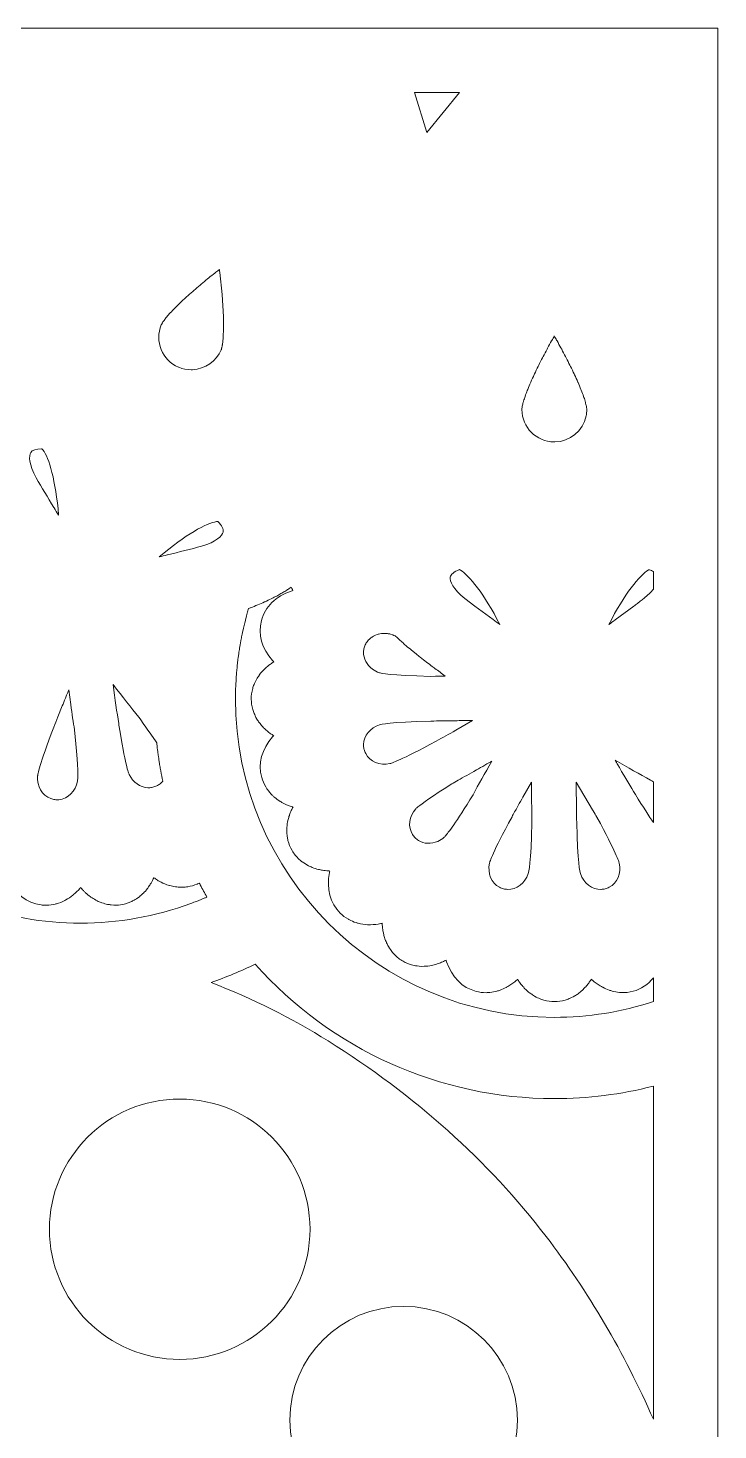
# Model space of a CAD drawing. Header units: millimetres. Extents: x 31 to 886, y -1164 to 562.
# Drawn here: x 320.6 to 416.8, y -798.5 to -602.9 of the extents above; entities that cross this region are included whole.
import ezdxf

# ---------------------------------------------------------------- set-up
doc = ezdxf.new("R2010")
doc.units = ezdxf.units.MM
doc.header["$MEASUREMENT"] = 0
doc.layers.add('Layer 2', color=7, linetype='Continuous')

msp = doc.modelspace()

# ---------------------------------------------------------------- linework, layer by layer
at = {"layer": 'Layer 2', "lineweight": 0}
for points in [[(31.47, -602.86), (31.47, -1164.08), (190.16, -1164.08), (416.77, -1164.08), (416.77, -1010.46), (416.77, -602.86), (31.47, -602.86)], [(380.72, -611.86), (376.18, -617.45), (374.46, -611.86), (380.72, -611.86)]]:
    msp.add_lwpolyline(points, dxfattribs=at)
for points, knots in [([(339.13, -644.28), (339.14, -644.28), (339.17, -644.21), (339.3, -643.98), (339.3, -643.98), (339.31, -643.97), (339.31, -643.97), (339.39, -643.84), (339.49, -643.7), (339.63, -643.52), (339.63, -643.52), (339.68, -643.45), (339.68, -643.45), (339.82, -643.27), (339.98, -643.07), (340.15, -642.88), (340.15, -642.88), (340.25, -642.76), (340.25, -642.76), (340.45, -642.55), (340.65, -642.33), (340.86, -642.11), (340.86, -642.11), (340.97, -642), (340.97, -642), (341.21, -641.75), (341.45, -641.51), (341.72, -641.25), (341.72, -641.25), (341.76, -641.22), (341.76, -641.22), (342.02, -640.96), (342.3, -640.71), (342.58, -640.45), (342.58, -640.45), (342.67, -640.37), (342.67, -640.37), (342.95, -640.12), (343.23, -639.86), (343.52, -639.61), (343.52, -639.61), (343.68, -639.47), (343.68, -639.47), (343.96, -639.22), (344.25, -638.98), (344.54, -638.74), (344.54, -638.74), (344.72, -638.58), (344.72, -638.58), (345.01, -638.34), (345.29, -638.1), (345.58, -637.87), (345.58, -637.87), (345.76, -637.72), (345.76, -637.72), (346.05, -637.49), (346.34, -637.26), (346.61, -637.04), (346.61, -637.04), (346.77, -636.91), (346.77, -636.91), (346.93, -636.79), (347.09, -636.66), (347.24, -636.54), (347.26, -636.68), (347.28, -636.83), (347.29, -636.97), (347.29, -636.97), (347.61, -640.06), (347.61, -640.06), (347.61, -640.06), (347.8, -643.15), (347.8, -643.15), (347.81, -643.37), (347.81, -643.58), (347.82, -643.77), (347.82, -643.77), (347.82, -644.39), (347.82, -644.39), (347.82, -644.39), (347.82, -644.71), (347.82, -644.71), (347.82, -644.81), (347.82, -644.91), (347.82, -644.99), (347.82, -644.99), (347.79, -645.79), (347.79, -645.79), (347.78, -645.89), (347.78, -645.98), (347.77, -646.07), (347.77, -646.07), (347.76, -646.29), (347.76, -646.29), (347.75, -646.38), (347.74, -646.46), (347.73, -646.55), (347.72, -646.61), (347.72, -646.67), (347.71, -646.75), (347.7, -646.82), (347.69, -646.89), (347.67, -647.01), (347.67, -647.04), (347.66, -647.08), (347.65, -647.13), (347.64, -647.17), (347.64, -647.22), (347.63, -647.27), (347.63, -647.27), (347.6, -647.42), (347.6, -647.42), (347.59, -647.46), (347.58, -647.49), (347.56, -647.55), (347.56, -647.55), (347.53, -647.67), (347.53, -647.67), (347.52, -647.7), (347.51, -647.72), (347.5, -647.75), (346.84, -649.36), (345.26, -650.45), (343.48, -650.53), (343.44, -650.53), (343.41, -650.53), (343.36, -650.53), (343.36, -650.53), (343.3, -650.53), (343.3, -650.53), (342.72, -650.53), (342.15, -650.42), (341.6, -650.2), (341.6, -650.2), (341.54, -650.18), (341.54, -650.18), (339.27, -649.21), (338.19, -646.56), (339.13, -644.28)], [0, 0, 0, 0, 1, 1, 1, 2, 2, 2, 3, 3, 3, 4, 4, 4, 5, 5, 5, 6, 6, 6, 7, 7, 7, 8, 8, 8, 9, 9, 9, 10, 10, 10, 11, 11, 11, 12, 12, 12, 13, 13, 13, 14, 14, 14, 15, 15, 15, 16, 16, 16, 17, 17, 17, 18, 18, 18, 19, 19, 19, 20, 20, 20, 21, 21, 21, 22, 22, 22, 23, 23, 23, 24, 24, 24, 25, 25, 25, 26, 26, 26, 27, 27, 27, 28, 28, 28, 29, 29, 29, 30, 30, 30, 31, 31, 31, 32, 32, 32, 33, 33, 33, 34, 34, 34, 35, 35, 35, 36, 36, 36, 37, 37, 37, 38, 38, 38, 39, 39, 39, 40, 40, 40, 41, 41, 41, 42, 42, 42, 43, 43, 43, 44, 44, 44, 45, 45, 45, 46, 46, 46, 46]), ([(389.46, -655.76), (389.46, -655.76), (389.47, -655.74), (389.47, -655.74), (389.49, -655.6), (389.53, -655.42), (389.58, -655.22), (389.58, -655.22), (389.61, -655.11), (389.61, -655.11), (389.67, -654.88), (389.75, -654.64), (389.83, -654.4), (389.83, -654.4), (389.88, -654.26), (389.88, -654.26), (389.97, -653.98), (390.08, -653.7), (390.18, -653.43), (390.18, -653.43), (390.25, -653.28), (390.25, -653.28), (390.37, -652.96), (390.51, -652.64), (390.63, -652.35), (390.63, -652.35), (390.67, -652.26), (390.67, -652.26), (390.82, -651.91), (390.98, -651.56), (391.16, -651.19), (391.16, -651.19), (391.19, -651.13), (391.19, -651.13), (391.35, -650.78), (391.53, -650.42), (391.7, -650.07), (391.7, -650.07), (391.77, -649.92), (391.77, -649.92), (391.95, -649.57), (392.13, -649.22), (392.31, -648.87), (392.31, -648.87), (392.39, -648.71), (392.39, -648.71), (392.57, -648.36), (392.76, -648.01), (392.94, -647.67), (392.94, -647.67), (393.01, -647.54), (393.01, -647.54), (393.21, -647.18), (393.4, -646.83), (393.57, -646.51), (393.57, -646.51), (393.61, -646.45), (393.61, -646.45), (393.72, -646.25), (393.84, -646.04), (393.95, -645.83), (394.06, -646.02), (394.16, -646.21), (394.27, -646.4), (394.27, -646.4), (394.33, -646.51), (394.33, -646.51), (394.51, -646.84), (394.69, -647.17), (394.87, -647.5), (394.87, -647.5), (394.98, -647.69), (394.98, -647.69), (395.15, -648.02), (395.33, -648.35), (395.5, -648.69), (395.5, -648.69), (395.61, -648.89), (395.61, -648.89), (395.78, -649.23), (395.96, -649.57), (396.12, -649.9), (396.12, -649.9), (396.21, -650.08), (396.21, -650.08), (396.39, -650.43), (396.56, -650.78), (396.71, -651.12), (396.71, -651.12), (396.76, -651.22), (396.76, -651.22), (396.76, -651.22), (396.77, -651.23), (396.77, -651.23), (396.93, -651.57), (397.08, -651.91), (397.24, -652.28), (397.24, -652.28), (397.26, -652.31), (397.26, -652.31), (397.4, -652.64), (397.53, -652.96), (397.66, -653.29), (397.66, -653.29), (397.71, -653.41), (397.71, -653.41), (397.83, -653.7), (397.93, -653.98), (398.03, -654.27), (398.03, -654.27), (398.08, -654.39), (398.08, -654.39), (398.16, -654.64), (398.23, -654.88), (398.29, -655.09), (398.29, -655.09), (398.32, -655.21), (398.32, -655.21), (398.38, -655.43), (398.42, -655.61), (398.44, -655.73), (398.44, -655.73), (398.45, -655.81), (398.45, -655.81), (398.48, -656), (398.48, -656.08), (398.48, -656.09), (398.48, -656.39), (398.45, -656.69), (398.39, -656.99), (397.96, -659.07), (396.12, -660.59), (394.02, -660.61), (393.98, -660.61), (393.95, -660.61), (393.92, -660.61), (391.44, -660.59), (389.43, -658.57), (389.43, -656.09), (389.43, -656.07), (389.43, -656), (389.46, -655.76)], [0, 0, 0, 0, 1, 1, 1, 2, 2, 2, 3, 3, 3, 4, 4, 4, 5, 5, 5, 6, 6, 6, 7, 7, 7, 8, 8, 8, 9, 9, 9, 10, 10, 10, 11, 11, 11, 12, 12, 12, 13, 13, 13, 14, 14, 14, 15, 15, 15, 16, 16, 16, 17, 17, 17, 18, 18, 18, 19, 19, 19, 20, 20, 20, 21, 21, 21, 22, 22, 22, 23, 23, 23, 24, 24, 24, 25, 25, 25, 26, 26, 26, 27, 27, 27, 28, 28, 28, 29, 29, 29, 30, 30, 30, 31, 31, 31, 32, 32, 32, 33, 33, 33, 34, 34, 34, 35, 35, 35, 36, 36, 36, 37, 37, 37, 38, 38, 38, 39, 39, 39, 40, 40, 40, 41, 41, 41, 42, 42, 42, 43, 43, 43, 44, 44, 44, 45, 45, 45, 46, 46, 46, 47, 47, 47, 47]), ([(320.94, -662.08), (321.14, -661.78), (321.69, -661.59), (322.43, -661.59), (322.43, -661.59), (322.48, -661.59), (322.48, -661.59), (322.5, -661.59), (322.52, -661.6), (322.54, -661.6), (322.56, -661.63), (322.6, -661.66), (322.63, -661.71), (323.49, -662.82), (324.42, -666.03), (324.82, -670.85), (324.61, -670.5), (324.39, -670.15), (324.18, -669.8), (324.18, -669.8), (324.16, -669.76), (324.16, -669.76), (324.16, -669.76), (324.16, -669.76), (324.16, -669.76), (323.32, -668.37), (322.45, -666.94), (321.71, -665.63), (320.67, -663.74), (320.65, -662.54), (320.94, -662.08)], [0, 0, 0, 0, 1, 1, 1, 2, 2, 2, 3, 3, 3, 4, 4, 4, 5, 5, 5, 6, 6, 6, 7, 7, 7, 8, 8, 8, 9, 9, 9, 10, 10, 10, 10]), ([(344.76, -675.15), (343.28, -675.57), (341.63, -675.97), (340.02, -676.37), (340.02, -676.37), (339.97, -676.38), (339.97, -676.38), (339.6, -676.47), (339.22, -676.56), (338.84, -676.66), (342.53, -673.53), (345.46, -671.92), (346.86, -671.74), (346.92, -671.73), (346.97, -671.73), (347.01, -671.73), (347.57, -672.24), (347.86, -672.8), (347.78, -673.2), (347.66, -673.73), (346.8, -674.56), (344.76, -675.15)], [0, 0, 0, 0, 1, 1, 1, 2, 2, 2, 3, 3, 3, 4, 4, 4, 5, 5, 5, 6, 6, 6, 7, 7, 7, 7]), ([(386.37, -686.11), (386.03, -685.86), (385.71, -685.63), (385.41, -685.41), (385.41, -685.41), (382.86, -683.52), (382.86, -683.52), (382.86, -683.52), (381.49, -682.48), (381.49, -682.48), (379.81, -681.13), (379.33, -680.03), (379.43, -679.49), (379.5, -679.1), (379.98, -678.7), (380.71, -678.43), (380.75, -678.45), (380.79, -678.47), (380.85, -678.5), (382.06, -679.2), (384.15, -681.81), (386.37, -686.11)], [0, 0, 0, 0, 1, 1, 1, 2, 2, 2, 3, 3, 3, 4, 4, 4, 5, 5, 5, 6, 6, 6, 7, 7, 7, 7]), ([(407.06, -678.5), (407.11, -678.47), (407.16, -678.45), (407.19, -678.43), (407.19, -678.43), (407.2, -678.44), (407.2, -678.44), (407.42, -678.52), (407.6, -678.6), (407.77, -678.7), (407.77, -678.7), (407.77, -681.16), (407.77, -681.16), (407.43, -681.59), (406.98, -682.03), (406.43, -682.46), (406.27, -682.59), (406.1, -682.72), (405.93, -682.85), (405.93, -682.85), (405.54, -683.15), (405.54, -683.15), (405.38, -683.27), (405.21, -683.4), (405.05, -683.52), (405.05, -683.52), (402.44, -685.45), (402.44, -685.45), (402.14, -685.67), (401.84, -685.89), (401.54, -686.11), (403.76, -681.81), (405.85, -679.2), (407.06, -678.5)], [0, 0, 0, 0, 1, 1, 1, 2, 2, 2, 3, 3, 3, 4, 4, 4, 5, 5, 5, 6, 6, 6, 7, 7, 7, 8, 8, 8, 9, 9, 9, 10, 10, 10, 11, 11, 11, 11]), ([(349.53, -694.66), (349.53, -694.57), (349.54, -694.49), (349.54, -694.38), (349.55, -694.28), (349.56, -694.19), (349.56, -694.09), (349.56, -694.09), (349.58, -693.83), (349.58, -693.83), (349.59, -693.52), (349.61, -693.2), (349.63, -692.89), (349.64, -692.79), (349.65, -692.68), (349.67, -692.56), (349.67, -692.56), (349.72, -691.98), (349.72, -691.98), (349.75, -691.7), (349.78, -691.41), (349.81, -691.12), (349.83, -691.01), (349.84, -690.89), (349.86, -690.75), (349.86, -690.75), (349.95, -690.15), (349.95, -690.15), (349.98, -689.89), (350.02, -689.63), (350.06, -689.37), (350.08, -689.24), (350.1, -689.1), (350.13, -688.95), (350.13, -688.95), (350.24, -688.37), (350.24, -688.37), (350.24, -688.37), (350.24, -688.37), (350.24, -688.37), (350.24, -688.36), (350.24, -688.35), (350.24, -688.34), (350.25, -688.33), (350.25, -688.32), (350.25, -688.31), (350.29, -688.08), (350.33, -687.85), (350.38, -687.62), (350.4, -687.49), (350.43, -687.36), (350.47, -687.22), (350.47, -687.22), (350.6, -686.6), (350.6, -686.6), (350.66, -686.36), (350.71, -686.12), (350.77, -685.88), (350.8, -685.76), (350.83, -685.64), (350.87, -685.48), (350.87, -685.48), (351.03, -684.89), (351.03, -684.89), (351.09, -684.65), (351.16, -684.4), (351.23, -684.16), (351.26, -684.06), (351.29, -683.96), (351.32, -683.85), (351.39, -683.82), (351.46, -683.8), (351.53, -683.77), (351.53, -683.77), (351.59, -683.75), (351.59, -683.75), (351.59, -683.75), (351.6, -683.75), (351.6, -683.75), (352.26, -683.5), (352.91, -683.23), (353.54, -682.95), (353.54, -682.95), (353.63, -682.91), (353.63, -682.91), (353.9, -682.78), (354.18, -682.65), (354.46, -682.51), (354.53, -682.48), (354.6, -682.44), (354.64, -682.42), (354.64, -682.42), (354.74, -682.37), (354.74, -682.37), (354.96, -682.26), (355.18, -682.14), (355.39, -682.03), (355.49, -681.97), (355.58, -681.92), (355.66, -681.87), (355.66, -681.87), (355.83, -681.78), (355.83, -681.78), (356.01, -681.68), (356.18, -681.57), (356.36, -681.47), (356.46, -681.4), (356.56, -681.34), (356.66, -681.28), (356.66, -681.28), (356.74, -681.22), (356.74, -681.22), (356.91, -681.11), (357.08, -681), (357.25, -680.89), (357.31, -681.03), (357.38, -681.14), (357.42, -681.21), (357.42, -681.21), (357.49, -681.35), (357.49, -681.35), (357.42, -681.38), (357.34, -681.4), (357.27, -681.42), (355.11, -682.14), (353.63, -683.6), (353.12, -685.55), (352.61, -687.45), (353.15, -689.43), (354.64, -691.12), (354.7, -691.19), (354.76, -691.25), (354.82, -691.32), (354.82, -691.32), (354.71, -691.39), (354.71, -691.39), (354.58, -691.47), (354.42, -691.57), (354.26, -691.69), (354.03, -691.86), (353.84, -692.03), (353.73, -692.14), (353.73, -692.14), (353.7, -692.17), (353.7, -692.17), (353.69, -692.18), (353.68, -692.19), (353.67, -692.19), (353.56, -692.29), (353.41, -692.42), (353.26, -692.58), (353.05, -692.81), (352.9, -693.02), (352.81, -693.16), (352.81, -693.16), (352.77, -693.21), (352.77, -693.21), (352.64, -693.38), (352.53, -693.54), (352.45, -693.68), (352.25, -694.02), (352.14, -694.34), (352.09, -694.45), (352.09, -694.45), (352.08, -694.48), (352.08, -694.48), (352, -694.66), (351.93, -694.84), (351.89, -695.01), (351.75, -695.49), (351.68, -695.99), (351.69, -696.49), (351.69, -696.98), (351.76, -697.48), (351.9, -697.97), (351.95, -698.15), (352.02, -698.33), (352.11, -698.52), (352.17, -698.69), (352.28, -698.97), (352.47, -699.28), (352.58, -699.48), (352.7, -699.63), (352.79, -699.75), (352.79, -699.75), (352.83, -699.8), (352.83, -699.8), (352.92, -699.93), (353.07, -700.15), (353.29, -700.37), (353.44, -700.54), (353.6, -700.68), (353.68, -700.74), (353.68, -700.74), (353.77, -700.83), (353.77, -700.83), (353.92, -700.96), (354.08, -701.1), (354.29, -701.26), (354.41, -701.35), (354.56, -701.44), (354.7, -701.52), (354.7, -701.52), (354.83, -701.61), (354.83, -701.61), (354.78, -701.66), (354.72, -701.72), (354.67, -701.78), (353.15, -703.48), (352.61, -705.49), (353.14, -707.42), (353.26, -707.88), (353.45, -708.31), (353.71, -708.76), (353.78, -708.88), (353.87, -709), (353.92, -709.08), (353.92, -709.08), (353.95, -709.12), (353.95, -709.12), (354.14, -709.39), (354.36, -709.65), (354.61, -709.9), (354.71, -710), (354.8, -710.09), (354.9, -710.17), (355.16, -710.4), (355.45, -710.61), (355.74, -710.79), (355.8, -710.83), (355.87, -710.87), (355.97, -710.93), (356.32, -711.13), (356.7, -711.3), (357.12, -711.44), (357.23, -711.48), (357.34, -711.52), (357.45, -711.55), (357.45, -711.55), (357.5, -711.56), (357.5, -711.56), (357.51, -711.57), (357.51, -711.57), (357.52, -711.57), (357.52, -711.57), (357.46, -711.68), (357.46, -711.68), (357.39, -711.81), (357.29, -711.99), (357.2, -712.19), (357.11, -712.41), (357.04, -712.61), (357, -712.75), (357, -712.75), (356.95, -712.89), (356.95, -712.89), (356.89, -713.06), (356.83, -713.24), (356.78, -713.45), (356.72, -713.76), (356.69, -714.02), (356.68, -714.15), (356.68, -714.15), (356.68, -714.19), (356.68, -714.19), (356.68, -714.2), (356.68, -714.2), (356.68, -714.21), (356.65, -714.38), (356.63, -714.58), (356.63, -714.82), (356.63, -715.2), (356.68, -715.51), (356.7, -715.63), (356.7, -715.63), (356.71, -715.67), (356.71, -715.67), (356.73, -715.88), (356.76, -716.06), (356.8, -716.23), (356.93, -716.72), (357.12, -717.19), (357.37, -717.62), (357.63, -718.08), (357.97, -718.49), (358.38, -718.87), (358.54, -719.02), (358.7, -719.14), (358.8, -719.2), (358.8, -719.2), (358.81, -719.21), (358.81, -719.21), (359.11, -719.43), (359.37, -719.6), (359.66, -719.75), (359.81, -719.83), (359.96, -719.9), (360.19, -719.99), (360.49, -720.11), (360.78, -720.2), (361.07, -720.27), (361.25, -720.31), (361.43, -720.35), (361.61, -720.38), (361.87, -720.42), (362.14, -720.45), (362.45, -720.47), (362.51, -720.48), (362.58, -720.48), (362.65, -720.49), (362.63, -720.56), (362.61, -720.63), (362.6, -720.71), (362.14, -722.94), (362.67, -724.95), (364.09, -726.37), (364.42, -726.69), (364.79, -726.97), (365.23, -727.22), (365.34, -727.28), (365.44, -727.33), (365.58, -727.4), (365.9, -727.55), (366.23, -727.68), (366.52, -727.75), (366.52, -727.75), (366.6, -727.78), (366.6, -727.78), (366.71, -727.81), (366.81, -727.83), (366.93, -727.86), (367.37, -727.95), (367.8, -727.99), (368.23, -727.99), (368.27, -727.99), (368.3, -727.99), (368.32, -727.99), (368.8, -727.98), (369.28, -727.93), (369.76, -727.83), (369.82, -727.81), (369.89, -727.8), (369.96, -727.78), (369.96, -727.78), (369.96, -727.93), (369.96, -727.93), (369.96, -728.07), (369.97, -728.26), (369.99, -728.45), (370.03, -728.74), (370.08, -728.98), (370.11, -729.12), (370.11, -729.12), (370.14, -729.22), (370.14, -729.22), (370.16, -729.37), (370.2, -729.56), (370.26, -729.75), (370.36, -730.07), (370.48, -730.32), (370.53, -730.43), (370.53, -730.43), (370.57, -730.52), (370.57, -730.52), (370.65, -730.71), (370.72, -730.87), (370.81, -731.02), (371, -731.34), (371.21, -731.6), (371.3, -731.71), (371.3, -731.71), (371.31, -731.73), (371.31, -731.73), (371.43, -731.89), (371.55, -732.03), (371.67, -732.16), (372.02, -732.52), (372.42, -732.83), (372.85, -733.07), (373.27, -733.32), (373.73, -733.5), (374.21, -733.62), (374.34, -733.66), (374.48, -733.68), (374.61, -733.7), (374.87, -733.75), (375.27, -733.83), (375.78, -733.79), (376.13, -733.78), (376.48, -733.74), (376.86, -733.66), (376.97, -733.64), (377.07, -733.61), (377.21, -733.57), (377.49, -733.5), (377.76, -733.41), (378.03, -733.3), (378.03, -733.3), (378.03, -733.3), (378.03, -733.3), (378.04, -733.3), (378.05, -733.29), (378.07, -733.29), (378.18, -733.25), (378.28, -733.2), (378.39, -733.16), (378.54, -733.08), (378.7, -733), (378.86, -732.92), (378.88, -732.99), (378.9, -733.07), (378.93, -733.14), (379.64, -735.3), (381.1, -736.77), (383.04, -737.28), (383.49, -737.41), (383.96, -737.47), (384.44, -737.47), (384.56, -737.47), (384.66, -737.46), (384.74, -737.45), (384.81, -737.45), (384.88, -737.44), (384.97, -737.43), (385.3, -737.4), (385.61, -737.34), (385.93, -737.26), (386.08, -737.21), (386.23, -737.17), (386.38, -737.11), (386.67, -737.01), (386.96, -736.88), (387.23, -736.73), (387.23, -736.73), (387.3, -736.7), (387.3, -736.7), (387.41, -736.64), (387.51, -736.58), (387.61, -736.52), (388.01, -736.27), (388.36, -736.01), (388.69, -735.72), (388.73, -735.68), (388.78, -735.63), (388.83, -735.59), (388.83, -735.59), (388.88, -735.67), (388.88, -735.67), (388.97, -735.82), (389.07, -735.98), (389.18, -736.14), (389.34, -736.35), (389.49, -736.51), (389.57, -736.6), (389.57, -736.6), (389.68, -736.72), (389.68, -736.72), (389.79, -736.85), (389.92, -736.99), (390.07, -737.13), (390.28, -737.33), (390.47, -737.47), (390.59, -737.55), (390.59, -737.55), (390.7, -737.63), (390.7, -737.63), (390.81, -737.71), (390.98, -737.84), (391.18, -737.95), (391.5, -738.14), (391.8, -738.25), (391.9, -738.29), (391.9, -738.29), (391.96, -738.31), (391.96, -738.31), (392.08, -738.37), (392.27, -738.45), (392.5, -738.52), (392.98, -738.65), (393.48, -738.72), (393.99, -738.72), (394.49, -738.72), (394.98, -738.65), (395.47, -738.51), (395.65, -738.46), (395.82, -738.39), (396, -738.3), (396, -738.3), (396.02, -738.3), (396.02, -738.3), (396.19, -738.23), (396.47, -738.12), (396.8, -737.93), (396.95, -737.84), (397.09, -737.74), (397.26, -737.61), (397.26, -737.61), (397.31, -737.57), (397.31, -737.57), (397.44, -737.48), (397.65, -737.33), (397.88, -737.12), (398.03, -736.97), (398.16, -736.83), (398.25, -736.72), (398.25, -736.72), (398.33, -736.63), (398.33, -736.63), (398.44, -736.51), (398.6, -736.34), (398.76, -736.12), (398.85, -735.99), (398.95, -735.85), (399.03, -735.71), (399.03, -735.71), (399.11, -735.58), (399.11, -735.58), (399.16, -735.63), (399.22, -735.68), (399.28, -735.73), (399.61, -736.02), (399.96, -736.28), (400.35, -736.53), (400.46, -736.59), (400.57, -736.65), (400.67, -736.7), (400.67, -736.7), (400.71, -736.72), (400.71, -736.72), (401, -736.88), (401.3, -737.01), (401.59, -737.11), (401.74, -737.16), (401.89, -737.21), (402.03, -737.25), (402.35, -737.34), (402.69, -737.4), (403.04, -737.43), (403.12, -737.44), (403.2, -737.44), (403.28, -737.45), (403.28, -737.45), (403.38, -737.46), (403.38, -737.46), (403.86, -737.48), (404.37, -737.42), (404.93, -737.27), (406.05, -736.97), (407.02, -736.31), (407.77, -735.4), (407.77, -735.4), (407.77, -738.71), (407.77, -738.71), (403.32, -740.17), (398.67, -740.91), (393.95, -740.91), (369.44, -740.91), (349.49, -720.97), (349.49, -696.45), (349.49, -695.86), (349.5, -695.26), (349.53, -694.66)], [0, 0, 0, 0, 1, 1, 1, 2, 2, 2, 3, 3, 3, 4, 4, 4, 5, 5, 5, 6, 6, 6, 7, 7, 7, 8, 8, 8, 9, 9, 9, 10, 10, 10, 11, 11, 11, 12, 12, 12, 13, 13, 13, 14, 14, 14, 15, 15, 15, 16, 16, 16, 17, 17, 17, 18, 18, 18, 19, 19, 19, 20, 20, 20, 21, 21, 21, 22, 22, 22, 23, 23, 23, 24, 24, 24, 25, 25, 25, 26, 26, 26, 27, 27, 27, 28, 28, 28, 29, 29, 29, 30, 30, 30, 31, 31, 31, 32, 32, 32, 33, 33, 33, 34, 34, 34, 35, 35, 35, 36, 36, 36, 37, 37, 37, 38, 38, 38, 39, 39, 39, 40, 40, 40, 41, 41, 41, 42, 42, 42, 43, 43, 43, 44, 44, 44, 45, 45, 45, 46, 46, 46, 47, 47, 47, 48, 48, 48, 49, 49, 49, 50, 50, 50, 51, 51, 51, 52, 52, 52, 53, 53, 53, 54, 54, 54, 55, 55, 55, 56, 56, 56, 57, 57, 57, 58, 58, 58, 59, 59, 59, 60, 60, 60, 61, 61, 61, 62, 62, 62, 63, 63, 63, 64, 64, 64, 65, 65, 65, 66, 66, 66, 67, 67, 67, 68, 68, 68, 69, 69, 69, 70, 70, 70, 71, 71, 71, 72, 72, 72, 73, 73, 73, 74, 74, 74, 75, 75, 75, 76, 76, 76, 77, 77, 77, 78, 78, 78, 79, 79, 79, 80, 80, 80, 81, 81, 81, 82, 82, 82, 83, 83, 83, 84, 84, 84, 85, 85, 85, 86, 86, 86, 87, 87, 87, 88, 88, 88, 89, 89, 89, 90, 90, 90, 91, 91, 91, 92, 92, 92, 93, 93, 93, 94, 94, 94, 95, 95, 95, 96, 96, 96, 97, 97, 97, 98, 98, 98, 99, 99, 99, 100, 100, 100, 101, 101, 101, 102, 102, 102, 103, 103, 103, 104, 104, 104, 105, 105, 105, 106, 106, 106, 107, 107, 107, 108, 108, 108, 109, 109, 109, 110, 110, 110, 111, 111, 111, 112, 112, 112, 113, 113, 113, 114, 114, 114, 115, 115, 115, 116, 116, 116, 117, 117, 117, 118, 118, 118, 119, 119, 119, 120, 120, 120, 121, 121, 121, 122, 122, 122, 123, 123, 123, 124, 124, 124, 125, 125, 125, 126, 126, 126, 127, 127, 127, 128, 128, 128, 129, 129, 129, 130, 130, 130, 131, 131, 131, 132, 132, 132, 133, 133, 133, 134, 134, 134, 135, 135, 135, 136, 136, 136, 137, 137, 137, 138, 138, 138, 139, 139, 139, 140, 140, 140, 141, 141, 141, 142, 142, 142, 143, 143, 143, 144, 144, 144, 145, 145, 145, 146, 146, 146, 147, 147, 147, 148, 148, 148, 149, 149, 149, 150, 150, 150, 151, 151, 151, 152, 152, 152, 153, 153, 153, 154, 154, 154, 155, 155, 155, 156, 156, 156, 157, 157, 157, 158, 158, 158, 159, 159, 159, 160, 160, 160, 161, 161, 161, 162, 162, 162, 163, 163, 163, 164, 164, 164, 165, 165, 165, 166, 166, 166, 167, 167, 167, 168, 168, 168, 169, 169, 169, 170, 170, 170, 171, 171, 171, 172, 172, 172, 173, 173, 173, 174, 174, 174, 175, 175, 175, 176, 176, 176, 177, 177, 177, 178, 178, 178, 179, 179, 179, 180, 180, 180, 181, 181, 181, 182, 182, 182, 183, 183, 183, 184, 184, 184, 185, 185, 185, 186, 186, 186, 187, 187, 187, 187]), ([(367.44, -689.34), (367.49, -689.16), (367.56, -688.98), (367.65, -688.8), (367.7, -688.71), (367.76, -688.61), (367.84, -688.5), (367.84, -688.5), (367.96, -688.36), (367.96, -688.36), (368.03, -688.28), (368.09, -688.21), (368.15, -688.16), (368.18, -688.13), (368.21, -688.1), (368.26, -688.06), (368.33, -688), (368.41, -687.94), (368.5, -687.87), (368.54, -687.85), (368.58, -687.82), (368.61, -687.8), (368.68, -687.75), (368.77, -687.71), (368.92, -687.63), (368.92, -687.63), (369.03, -687.58), (369.03, -687.58), (369.17, -687.52), (369.3, -687.47), (369.37, -687.45), (369.37, -687.45), (369.44, -687.44), (369.44, -687.44), (369.56, -687.4), (369.71, -687.38), (369.87, -687.36), (369.87, -687.36), (370.05, -687.35), (370.05, -687.35), (370.16, -687.34), (370.26, -687.34), (370.34, -687.34), (370.34, -687.34), (370.39, -687.34), (370.39, -687.34), (370.43, -687.34), (370.48, -687.34), (370.53, -687.34), (370.73, -687.36), (370.89, -687.38), (371.01, -687.4), (371.01, -687.4), (371.11, -687.43), (371.32, -687.51), (371.32, -687.51), (371.44, -687.55), (371.44, -687.55), (371.53, -687.58), (371.63, -687.62), (371.74, -687.67), (371.74, -687.67), (371.77, -687.68), (371.77, -687.68), (371.9, -687.8), (372.04, -687.92), (372.17, -688.04), (372.17, -688.04), (372.21, -688.08), (372.21, -688.08), (372.21, -688.08), (372.21, -688.08), (372.21, -688.08), (372.21, -688.08), (372.47, -688.31), (372.47, -688.31), (372.54, -688.37), (372.6, -688.43), (372.69, -688.51), (372.69, -688.51), (372.72, -688.54), (372.72, -688.54), (372.89, -688.7), (373.07, -688.87), (373.26, -689.03), (373.5, -689.24), (373.76, -689.44), (374.03, -689.67), (374.03, -689.67), (374.67, -690.19), (374.67, -690.19), (374.87, -690.35), (375.06, -690.51), (375.26, -690.67), (375.83, -691.12), (376.42, -691.56), (376.92, -691.94), (376.92, -691.94), (377.06, -692.05), (377.06, -692.05), (377.14, -692.11), (377.22, -692.17), (377.28, -692.21), (377.77, -692.58), (378.25, -692.94), (378.74, -693.29), (378.56, -693.29), (378.39, -693.3), (378.21, -693.3), (378.21, -693.3), (378.03, -693.3), (378.03, -693.3), (377.81, -693.31), (377.59, -693.31), (377.38, -693.32), (377.38, -693.32), (376.69, -693.33), (376.69, -693.33), (370.99, -693.19), (369.75, -692.88), (369.56, -692.82), (369.22, -692.7), (368.89, -692.54), (368.6, -692.33), (367.78, -691.74), (367.31, -690.83), (367.35, -689.92), (367.36, -689.72), (367.39, -689.53), (367.44, -689.34)], [0, 0, 0, 0, 1, 1, 1, 2, 2, 2, 3, 3, 3, 4, 4, 4, 5, 5, 5, 6, 6, 6, 7, 7, 7, 8, 8, 8, 9, 9, 9, 10, 10, 10, 11, 11, 11, 12, 12, 12, 13, 13, 13, 14, 14, 14, 15, 15, 15, 16, 16, 16, 17, 17, 17, 18, 18, 18, 19, 19, 19, 20, 20, 20, 21, 21, 21, 22, 22, 22, 23, 23, 23, 24, 24, 24, 25, 25, 25, 26, 26, 26, 27, 27, 27, 28, 28, 28, 29, 29, 29, 30, 30, 30, 31, 31, 31, 32, 32, 32, 33, 33, 33, 34, 34, 34, 35, 35, 35, 36, 36, 36, 37, 37, 37, 38, 38, 38, 39, 39, 39, 40, 40, 40, 41, 41, 41, 42, 42, 42, 43, 43, 43, 43]), ([(335.99, -699.01), (336.48, -699.69), (336.97, -700.37), (337.47, -701.09), (337.47, -701.09), (338.32, -702.34), (338.32, -702.34), (338.38, -702.43), (338.44, -702.52), (338.5, -702.62), (338.5, -702.62), (338.52, -702.78), (338.52, -702.78), (338.56, -703.13), (338.6, -703.48), (338.65, -703.83), (338.68, -704.05), (338.71, -704.27), (338.74, -704.51), (338.74, -704.51), (338.78, -704.79), (338.78, -704.79), (338.8, -704.92), (338.82, -705.06), (338.85, -705.23), (338.85, -705.23), (338.86, -705.28), (338.86, -705.28), (338.89, -705.51), (338.93, -705.74), (338.98, -706), (338.98, -706), (339, -706.13), (339, -706.13), (339.09, -706.64), (339.18, -707.12), (339.27, -707.6), (339.27, -707.6), (339.35, -707.96), (339.35, -707.96), (339.32, -708), (339.29, -708.03), (339.26, -708.06), (339.26, -708.06), (339.25, -708.08), (339.25, -708.08), (339.15, -708.18), (339.03, -708.29), (338.84, -708.41), (338.71, -708.51), (338.55, -708.6), (338.37, -708.67), (338.2, -708.74), (338.02, -708.79), (337.79, -708.83), (337.63, -708.86), (337.46, -708.87), (337.28, -708.87), (336.19, -708.83), (335.19, -708.12), (334.66, -707.01), (334.58, -706.83), (334.11, -705.67), (333.23, -700.13), (333.23, -700.06), (333.22, -699.99), (333.2, -699.9), (332.95, -698.33), (332.69, -696.51), (332.42, -694.48), (333.74, -696.19), (334.94, -697.71), (335.99, -699.01)], [0, 0, 0, 0, 1, 1, 1, 2, 2, 2, 3, 3, 3, 4, 4, 4, 5, 5, 5, 6, 6, 6, 7, 7, 7, 8, 8, 8, 9, 9, 9, 10, 10, 10, 11, 11, 11, 12, 12, 12, 13, 13, 13, 14, 14, 14, 15, 15, 15, 16, 16, 16, 17, 17, 17, 18, 18, 18, 19, 19, 19, 20, 20, 20, 21, 21, 21, 22, 22, 22, 23, 23, 23, 24, 24, 24, 24]), ([(325.77, -696.37), (325.77, -696.37), (325.94, -695.94), (325.94, -695.94), (326.04, -695.7), (326.14, -695.46), (326.24, -695.21), (326.24, -695.21), (326.51, -697.27), (326.51, -697.27), (326.69, -698.58), (326.87, -699.76), (327.03, -700.78), (327.64, -706.5), (327.49, -707.77), (327.45, -707.96), (327.19, -709.37), (326.13, -710.43), (324.86, -710.54), (324.67, -710.55), (324.48, -710.55), (324.28, -710.52), (324.1, -710.5), (323.91, -710.45), (323.72, -710.38), (322.53, -709.95), (321.78, -708.66), (321.9, -707.23), (321.91, -707.03), (322.1, -705.77), (324.17, -700.4), (324.34, -699.94), (324.53, -699.46), (324.72, -698.98), (324.72, -698.98), (325.33, -697.46), (325.33, -697.46), (325.47, -697.1), (325.62, -696.74), (325.77, -696.37)], [0, 0, 0, 0, 1, 1, 1, 2, 2, 2, 3, 3, 3, 4, 4, 4, 5, 5, 5, 6, 6, 6, 7, 7, 7, 8, 8, 8, 9, 9, 9, 10, 10, 10, 11, 11, 11, 12, 12, 12, 13, 13, 13, 13]), ([(327.9, -722.78), (328, -722.91), (328.13, -723.06), (328.27, -723.21), (328.37, -723.31), (328.46, -723.4), (328.55, -723.49), (328.55, -723.49), (328.58, -723.52), (328.58, -723.52), (328.82, -723.74), (329.02, -723.9), (329.23, -724.06), (329.35, -724.15), (329.47, -724.23), (329.62, -724.32), (329.88, -724.49), (330.12, -724.61), (330.36, -724.73), (330.55, -724.81), (330.73, -724.88), (330.86, -724.92), (331.14, -725.02), (331.4, -725.09), (331.66, -725.14), (331.81, -725.17), (331.99, -725.2), (332.15, -725.21), (332.66, -725.29), (333.12, -725.25), (333.43, -725.21), (333.92, -725.14), (334.4, -725.01), (334.87, -724.8), (335.07, -724.71), (335.24, -724.62), (335.35, -724.54), (335.52, -724.45), (335.79, -724.3), (336.09, -724.07), (336.27, -723.93), (336.41, -723.79), (336.51, -723.69), (336.51, -723.69), (336.55, -723.65), (336.55, -723.65), (336.66, -723.55), (336.86, -723.37), (337.07, -723.11), (337.21, -722.95), (337.31, -722.79), (337.38, -722.68), (337.38, -722.68), (337.45, -722.58), (337.45, -722.58), (337.54, -722.45), (337.67, -722.26), (337.81, -722.01), (337.89, -721.87), (337.96, -721.72), (338.02, -721.57), (338.02, -721.57), (338.09, -721.42), (338.09, -721.42), (338.26, -721.54), (338.44, -721.66), (338.62, -721.78), (338.68, -721.82), (338.75, -721.86), (338.85, -721.92), (339.19, -722.1), (339.54, -722.27), (339.91, -722.4), (340.04, -722.44), (340.17, -722.48), (340.26, -722.5), (340.26, -722.5), (340.28, -722.51), (340.28, -722.51), (340.58, -722.59), (340.84, -722.65), (341.11, -722.69), (341.25, -722.71), (341.39, -722.73), (341.51, -722.74), (341.81, -722.77), (342.12, -722.77), (342.41, -722.74), (342.41, -722.74), (342.45, -722.73), (342.45, -722.73), (342.58, -722.72), (342.71, -722.71), (342.83, -722.69), (343.3, -722.61), (343.71, -722.5), (344.15, -722.31), (344.15, -722.31), (344.19, -722.29), (344.19, -722.29), (344.28, -722.25), (344.36, -722.21), (344.44, -722.17), (344.48, -722.25), (344.52, -722.33), (344.57, -722.42), (344.88, -723.02), (345.19, -723.58), (345.5, -724.12), (345.35, -724.19), (345.23, -724.24), (345.13, -724.28), (345.06, -724.31), (344.99, -724.33), (344.9, -724.37), (344.9, -724.37), (344.72, -724.45), (344.72, -724.45), (344.28, -724.64), (343.79, -724.82), (343.38, -724.98), (343.38, -724.98), (343.26, -725.02), (343.26, -725.02), (333.33, -728.69), (322.41, -728.69), (312.52, -725.03), (312.03, -724.85), (311.5, -724.64), (310.9, -724.39), (310.9, -724.39), (310.71, -724.32), (310.71, -724.32), (310.7, -724.31), (310.68, -724.31), (310.67, -724.31), (310.67, -724.31), (309.82, -723.93), (309.82, -723.93), (309.64, -723.85), (309.46, -723.77), (309.25, -723.67), (309.22, -723.66), (309.2, -723.65), (309.18, -723.64), (309.18, -723.64), (309.13, -723.62), (309.13, -723.62), (309.12, -723.61), (309.1, -723.61), (309.08, -723.6), (309.08, -723.6), (309.07, -723.59), (309.07, -723.59), (309.04, -723.58), (309.02, -723.56), (308.98, -723.55), (308.98, -723.55), (308.9, -723.5), (308.9, -723.5), (308.89, -723.5), (308.86, -723.49), (308.86, -723.48), (308.38, -723.26), (307.86, -723), (307.2, -722.66), (306.13, -722.11), (305.09, -721.51), (304.07, -720.86), (303.4, -720.45), (302.79, -720.04), (302.22, -719.62), (302.19, -719.6), (302.15, -719.57), (302.12, -719.55), (301.97, -719.45), (301.76, -719.3), (301.53, -719.13), (301.53, -719.13), (301.4, -719.03), (301.4, -719.03), (301, -718.75), (300.59, -718.44), (300.17, -718.08), (299.94, -717.9), (299.71, -717.71), (299.46, -717.5), (299.4, -717.44), (299.34, -717.39), (299.27, -717.35), (299.26, -717.34), (299.25, -717.33), (299.24, -717.32), (299.21, -717.29), (299.18, -717.26), (299.16, -717.25), (299.16, -717.25), (299.12, -717.21), (299.12, -717.21), (299.08, -717.18), (299.05, -717.15), (299.03, -717.13), (298.81, -716.96), (298.65, -716.82), (298.46, -716.64), (298.43, -716.61), (298.4, -716.58), (298.37, -716.56), (298.14, -716.37), (297.95, -716.19), (297.71, -715.97), (296.59, -714.94), (295.53, -713.87), (294.58, -712.76), (294.37, -712.53), (294.17, -712.29), (293.95, -712.03), (293.95, -712.03), (293.9, -711.97), (293.9, -711.97), (293.84, -711.91), (293.79, -711.85), (293.72, -711.77), (293.71, -711.74), (293.69, -711.72), (293.66, -711.7), (293.32, -711.29), (292.97, -710.84), (292.64, -710.41), (292.64, -710.41), (292.62, -710.4), (292.62, -710.4), (292.58, -710.34), (292.54, -710.28), (292.5, -710.23), (292.16, -709.81), (291.86, -709.41), (291.55, -708.94), (291.49, -708.85), (291.42, -708.76), (291.33, -708.63), (291.33, -708.63), (291.3, -708.57), (291.3, -708.57), (290.96, -708.08), (290.62, -707.58), (290.28, -707.03), (289.66, -706.07), (289.06, -705.04), (288.51, -703.95), (288.23, -703.44), (287.96, -702.89), (287.67, -702.29), (287.67, -702.29), (287.62, -702.17), (287.62, -702.17), (287.6, -702.14), (287.58, -702.1), (287.55, -702.03), (287.55, -702.03), (287.3, -701.47), (287.3, -701.47), (287.23, -701.33), (287.17, -701.19), (287.11, -701.06), (287.08, -700.97), (287.04, -700.88), (286.99, -700.75), (286.98, -700.72), (286.96, -700.69), (286.94, -700.65), (286.94, -700.65), (286.88, -700.51), (286.88, -700.51), (286.88, -700.5), (286.87, -700.49), (286.87, -700.48), (286.84, -700.41), (286.82, -700.36), (286.82, -700.36), (286.82, -700.36), (286.82, -700.36), (286.82, -700.36), (286.82, -700.36), (286.71, -700.08), (286.71, -700.08), (286.69, -700.03), (286.67, -699.98), (286.64, -699.92), (286.64, -699.92), (286.61, -699.86), (286.61, -699.86), (286.59, -699.81), (286.57, -699.76), (286.55, -699.7), (287.22, -699.52), (287.88, -699.33), (288.52, -699.13), (288.57, -699.11), (288.62, -699.1), (288.67, -699.08), (288.72, -699.23), (288.77, -699.37), (288.83, -699.52), (289, -699.92), (289.22, -700.29), (289.51, -700.68), (289.58, -700.77), (289.65, -700.86), (289.73, -700.95), (289.95, -701.21), (290.21, -701.46), (290.46, -701.66), (290.51, -701.71), (290.58, -701.77), (290.67, -701.83), (290.97, -702.06), (291.32, -702.27), (291.68, -702.44), (291.78, -702.49), (291.87, -702.53), (292, -702.58), (292.29, -702.7), (292.59, -702.81), (292.86, -702.88), (292.86, -702.88), (292.89, -702.88), (292.89, -702.88), (292.97, -702.91), (293.06, -702.94), (293.16, -702.96), (293.34, -703), (293.52, -703.04), (293.71, -703.07), (293.71, -703.07), (293.67, -703.18), (293.67, -703.18), (293.61, -703.33), (293.54, -703.51), (293.49, -703.71), (293.42, -703.95), (293.38, -704.16), (293.36, -704.31), (293.36, -704.31), (293.33, -704.45), (293.33, -704.45), (293.3, -704.58), (293.26, -704.79), (293.24, -705.01), (293.21, -705.33), (293.22, -705.59), (293.23, -705.75), (293.23, -705.75), (293.23, -705.78), (293.23, -705.78), (293.23, -705.78), (293.23, -705.79), (293.23, -705.79), (293.23, -705.92), (293.23, -706.14), (293.26, -706.38), (293.31, -706.76), (293.4, -707.06), (293.46, -707.24), (293.46, -707.24), (293.46, -707.25), (293.46, -707.25), (293.5, -707.43), (293.55, -707.6), (293.62, -707.77), (293.81, -708.24), (294.06, -708.67), (294.36, -709.06), (294.65, -709.44), (295, -709.79), (295.41, -710.09), (295.59, -710.23), (295.76, -710.33), (295.9, -710.4), (295.9, -710.4), (295.91, -710.41), (295.91, -710.41), (296.06, -710.5), (296.3, -710.65), (296.62, -710.78), (296.84, -710.87), (297.04, -710.93), (297.17, -710.97), (297.17, -710.97), (297.24, -710.99), (297.24, -710.99), (297.36, -711.02), (297.61, -711.11), (297.91, -711.16), (298.13, -711.2), (298.32, -711.21), (298.43, -711.22), (298.43, -711.22), (298.6, -711.24), (298.6, -711.24), (298.75, -711.25), (299.01, -711.29), (299.32, -711.27), (299.56, -711.26), (299.79, -711.24), (299.98, -711.22), (299.75, -713.53), (300.53, -715.62), (302.18, -716.87), (302.55, -717.15), (302.96, -717.38), (303.41, -717.56), (303.51, -717.6), (303.62, -717.64), (303.67, -717.66), (304.08, -717.8), (304.52, -717.9), (304.98, -717.95), (305.05, -717.96), (305.12, -717.96), (305.17, -717.96), (305.17, -717.96), (305.21, -717.97), (305.21, -717.97), (305.62, -718), (305.99, -717.98), (306.3, -717.94), (306.38, -717.94), (306.47, -717.93), (306.56, -717.91), (306.96, -717.86), (307.35, -717.76), (307.76, -717.63), (307.86, -717.6), (307.95, -717.56), (308.05, -717.53), (308.05, -717.53), (308.11, -717.51), (308.11, -717.51), (308.13, -717.5), (308.15, -717.49), (308.17, -717.48), (308.17, -717.48), (308.19, -717.61), (308.19, -717.61), (308.21, -717.76), (308.24, -717.95), (308.29, -718.17), (308.35, -718.41), (308.43, -718.62), (308.49, -718.77), (308.49, -718.77), (308.53, -718.88), (308.53, -718.88), (308.57, -719.01), (308.63, -719.21), (308.73, -719.42), (308.87, -719.71), (309.01, -719.94), (309.07, -720.03), (309.07, -720.03), (309.13, -720.12), (309.13, -720.12), (309.23, -720.3), (309.33, -720.46), (309.44, -720.6), (309.67, -720.9), (309.9, -721.12), (309.99, -721.2), (309.99, -721.2), (310.02, -721.23), (310.02, -721.23), (310.17, -721.38), (310.3, -721.51), (310.44, -721.62), (310.84, -721.93), (311.27, -722.18), (311.73, -722.37), (312.12, -722.53), (312.54, -722.64), (313.01, -722.71), (313.12, -722.73), (313.23, -722.74), (313.34, -722.75), (313.66, -722.78), (313.99, -722.78), (314.3, -722.74), (314.3, -722.74), (314.34, -722.74), (314.34, -722.74), (314.48, -722.73), (314.62, -722.71), (314.77, -722.69), (315.04, -722.64), (315.31, -722.58), (315.56, -722.49), (315.56, -722.49), (315.59, -722.48), (315.59, -722.48), (315.71, -722.45), (315.83, -722.42), (315.98, -722.36), (316.36, -722.22), (316.73, -722.04), (317.08, -721.83), (317.16, -721.78), (317.24, -721.73), (317.33, -721.66), (317.44, -721.59), (317.56, -721.51), (317.66, -721.43), (317.7, -721.5), (317.73, -721.57), (317.76, -721.64), (318.75, -723.69), (320.39, -724.96), (322.38, -725.22), (322.6, -725.25), (322.81, -725.26), (323.12, -725.26), (323.13, -725.26), (323.14, -725.26), (323.16, -725.26), (323.16, -725.26), (323.19, -725.26), (323.19, -725.26), (323.58, -725.25), (323.96, -725.2), (324.33, -725.11), (324.4, -725.1), (324.46, -725.08), (324.54, -725.06), (324.92, -724.96), (325.3, -724.81), (325.7, -724.6), (325.7, -724.6), (325.83, -724.53), (325.83, -724.53), (326.17, -724.35), (326.5, -724.12), (326.82, -723.86), (326.86, -723.83), (326.9, -723.79), (326.91, -723.78), (327.24, -723.51), (327.52, -723.23), (327.77, -722.93), (327.82, -722.88), (327.86, -722.83), (327.9, -722.78)], [0, 0, 0, 0, 1, 1, 1, 2, 2, 2, 3, 3, 3, 4, 4, 4, 5, 5, 5, 6, 6, 6, 7, 7, 7, 8, 8, 8, 9, 9, 9, 10, 10, 10, 11, 11, 11, 12, 12, 12, 13, 13, 13, 14, 14, 14, 15, 15, 15, 16, 16, 16, 17, 17, 17, 18, 18, 18, 19, 19, 19, 20, 20, 20, 21, 21, 21, 22, 22, 22, 23, 23, 23, 24, 24, 24, 25, 25, 25, 26, 26, 26, 27, 27, 27, 28, 28, 28, 29, 29, 29, 30, 30, 30, 31, 31, 31, 32, 32, 32, 33, 33, 33, 34, 34, 34, 35, 35, 35, 36, 36, 36, 37, 37, 37, 38, 38, 38, 39, 39, 39, 40, 40, 40, 41, 41, 41, 42, 42, 42, 43, 43, 43, 44, 44, 44, 45, 45, 45, 46, 46, 46, 47, 47, 47, 48, 48, 48, 49, 49, 49, 50, 50, 50, 51, 51, 51, 52, 52, 52, 53, 53, 53, 54, 54, 54, 55, 55, 55, 56, 56, 56, 57, 57, 57, 58, 58, 58, 59, 59, 59, 60, 60, 60, 61, 61, 61, 62, 62, 62, 63, 63, 63, 64, 64, 64, 65, 65, 65, 66, 66, 66, 67, 67, 67, 68, 68, 68, 69, 69, 69, 70, 70, 70, 71, 71, 71, 72, 72, 72, 73, 73, 73, 74, 74, 74, 75, 75, 75, 76, 76, 76, 77, 77, 77, 78, 78, 78, 79, 79, 79, 80, 80, 80, 81, 81, 81, 82, 82, 82, 83, 83, 83, 84, 84, 84, 85, 85, 85, 86, 86, 86, 87, 87, 87, 88, 88, 88, 89, 89, 89, 90, 90, 90, 91, 91, 91, 92, 92, 92, 93, 93, 93, 94, 94, 94, 95, 95, 95, 96, 96, 96, 97, 97, 97, 98, 98, 98, 99, 99, 99, 100, 100, 100, 101, 101, 101, 102, 102, 102, 103, 103, 103, 104, 104, 104, 105, 105, 105, 106, 106, 106, 107, 107, 107, 108, 108, 108, 109, 109, 109, 110, 110, 110, 111, 111, 111, 112, 112, 112, 113, 113, 113, 114, 114, 114, 115, 115, 115, 116, 116, 116, 117, 117, 117, 118, 118, 118, 119, 119, 119, 120, 120, 120, 121, 121, 121, 122, 122, 122, 123, 123, 123, 124, 124, 124, 125, 125, 125, 126, 126, 126, 127, 127, 127, 128, 128, 128, 129, 129, 129, 130, 130, 130, 131, 131, 131, 132, 132, 132, 133, 133, 133, 134, 134, 134, 135, 135, 135, 136, 136, 136, 137, 137, 137, 138, 138, 138, 139, 139, 139, 140, 140, 140, 141, 141, 141, 142, 142, 142, 143, 143, 143, 144, 144, 144, 145, 145, 145, 146, 146, 146, 147, 147, 147, 148, 148, 148, 149, 149, 149, 150, 150, 150, 151, 151, 151, 152, 152, 152, 153, 153, 153, 154, 154, 154, 155, 155, 155, 156, 156, 156, 157, 157, 157, 158, 158, 158, 159, 159, 159, 160, 160, 160, 161, 161, 161, 162, 162, 162, 163, 163, 163, 164, 164, 164, 165, 165, 165, 166, 166, 166, 167, 167, 167, 168, 168, 168, 169, 169, 169, 170, 170, 170, 171, 171, 171, 172, 172, 172, 173, 173, 173, 174, 174, 174, 175, 175, 175, 176, 176, 176, 177, 177, 177, 178, 178, 178, 179, 179, 179, 180, 180, 180, 181, 181, 181, 182, 182, 182, 183, 183, 183, 183]), ([(369.56, -700.09), (369.75, -700.03), (370.99, -699.71), (376.74, -699.57), (377.25, -699.56), (377.78, -699.55), (378.3, -699.54), (378.3, -699.54), (378.9, -699.53), (378.9, -699.53), (379.24, -699.52), (379.58, -699.52), (379.92, -699.52), (379.92, -699.52), (380.39, -699.51), (380.39, -699.51), (380.78, -699.51), (381.17, -699.5), (381.56, -699.5), (381.56, -699.5), (382.54, -699.5), (382.54, -699.5), (382.54, -699.5), (380.21, -700.85), (380.21, -700.85), (379.26, -701.38), (378.34, -701.89), (377.49, -702.36), (372.44, -705.1), (371.21, -705.46), (371.02, -705.5), (369.62, -705.8), (368.24, -705.22), (367.65, -704.1), (367.56, -703.92), (367.49, -703.74), (367.44, -703.55), (367.39, -703.38), (367.36, -703.19), (367.35, -703.07), (367.35, -703.07), (367.35, -702.82), (367.35, -702.82), (367.37, -701.62), (368.28, -700.5), (369.56, -700.09)], [0, 0, 0, 0, 1, 1, 1, 2, 2, 2, 3, 3, 3, 4, 4, 4, 5, 5, 5, 6, 6, 6, 7, 7, 7, 8, 8, 8, 9, 9, 9, 10, 10, 10, 11, 11, 11, 12, 12, 12, 13, 13, 13, 14, 14, 14, 15, 15, 15, 15]), ([(374.65, -711.8), (374.68, -711.76), (374.72, -711.72), (374.77, -711.67), (375.13, -711.36), (376.13, -710.57), (378.83, -708.86), (379.36, -708.52), (379.93, -708.17), (380.52, -707.81), (381.28, -707.39), (382.13, -706.93), (383.1, -706.38), (383.1, -706.38), (383.37, -706.23), (383.37, -706.23), (383.77, -706), (384.17, -705.78), (384.56, -705.55), (384.56, -705.55), (384.84, -705.39), (384.84, -705.39), (384.98, -705.32), (385.11, -705.24), (385.24, -705.17), (384.25, -706.89), (383.38, -708.45), (382.62, -709.84), (380.2, -713.8), (379.14, -715.17), (378.73, -715.63), (378.68, -715.68), (378.64, -715.73), (378.61, -715.76), (378.34, -716), (378.04, -716.2), (377.71, -716.35), (377.25, -716.55), (376.74, -716.65), (376.27, -716.62), (375.81, -716.6), (375.37, -716.46), (375, -716.22), (374.83, -716.12), (374.68, -716), (374.54, -715.86), (374.41, -715.73), (374.29, -715.58), (374.18, -715.41), (374.18, -715.41), (374.18, -715.41), (374.18, -715.41), (373.5, -714.34), (373.69, -712.85), (374.65, -711.8)], [0, 0, 0, 0, 1, 1, 1, 2, 2, 2, 3, 3, 3, 4, 4, 4, 5, 5, 5, 6, 6, 6, 7, 7, 7, 8, 8, 8, 9, 9, 9, 10, 10, 10, 11, 11, 11, 12, 12, 12, 13, 13, 13, 14, 14, 14, 15, 15, 15, 16, 16, 16, 17, 17, 17, 18, 18, 18, 18]), ([(407.77, -708.04), (407.77, -708.04), (407.77, -713.74), (407.77, -713.74), (407.17, -712.85), (406.36, -711.59), (405.26, -709.8), (404.6, -708.72), (403.87, -707.49), (403.02, -706.05), (403.02, -706.05), (402.8, -705.68), (402.8, -705.68), (402.68, -705.46), (402.55, -705.25), (402.42, -705.03), (404.23, -706.06), (405.88, -706.99), (407.35, -707.79), (407.35, -707.79), (407.36, -707.79), (407.36, -707.79), (407.5, -707.88), (407.64, -707.96), (407.77, -708.04)], [0, 0, 0, 0, 1, 1, 1, 2, 2, 2, 3, 3, 3, 4, 4, 4, 5, 5, 5, 6, 6, 6, 7, 7, 7, 8, 8, 8, 8]), ([(388.8, -711.54), (388.8, -711.54), (388.9, -711.37), (388.9, -711.37), (389.12, -710.97), (389.35, -710.56), (389.57, -710.17), (389.57, -710.17), (390.76, -708.11), (390.76, -708.11), (390.77, -709.44), (390.78, -710.71), (390.8, -711.9), (390.81, -712.54), (390.82, -713.17), (390.83, -713.72), (390.69, -719.42), (390.38, -720.65), (390.32, -720.84), (389.88, -722.2), (388.69, -723.12), (387.43, -723.05), (387.23, -723.05), (387.03, -723.02), (386.85, -722.97), (386.67, -722.92), (386.48, -722.85), (386.3, -722.75), (385.18, -722.17), (384.61, -720.79), (384.91, -719.39), (384.95, -719.2), (385.3, -717.97), (388.05, -712.92), (388.29, -712.47), (388.55, -712.01), (388.8, -711.54)], [0, 0, 0, 0, 1, 1, 1, 2, 2, 2, 3, 3, 3, 4, 4, 4, 5, 5, 5, 6, 6, 6, 7, 7, 7, 8, 8, 8, 9, 9, 9, 10, 10, 10, 11, 11, 11, 12, 12, 12, 12]), ([(399.36, -712.09), (399.54, -712.4), (399.72, -712.7), (399.89, -712.97), (402.61, -717.97), (402.96, -719.2), (403, -719.39), (403.3, -720.79), (402.73, -722.17), (401.6, -722.75), (401.42, -722.85), (401.24, -722.92), (401.06, -722.97), (400.88, -723.02), (400.68, -723.05), (400.48, -723.05), (400.47, -723.05), (400.47, -723.06), (400.46, -723.06), (399.22, -723.12), (398.03, -722.21), (397.59, -720.84), (397.53, -720.65), (397.22, -719.41), (397.07, -713.67), (397.06, -713.17), (397.05, -712.66), (397.04, -712.15), (397.04, -712.15), (397.01, -708.1), (397.01, -708.1), (397.01, -708.1), (399.27, -711.95), (399.27, -711.95), (399.27, -711.95), (399.36, -712.09), (399.36, -712.09)], [0, 0, 0, 0, 1, 1, 1, 2, 2, 2, 3, 3, 3, 4, 4, 4, 5, 5, 5, 6, 6, 6, 7, 7, 7, 8, 8, 8, 9, 9, 9, 10, 10, 10, 11, 11, 11, 12, 12, 12, 12]), ([(392.81, -771.49), (384.7, -760.91), (374.47, -751.73), (362.41, -744.2), (357.35, -741.04), (351.87, -738.3), (346.08, -736.04), (348.19, -735.31), (350.25, -734.45), (352.25, -733.48), (362.84, -745.42), (377.99, -752.25), (393.95, -752.25), (398.62, -752.25), (403.26, -751.67), (407.77, -750.51), (407.77, -750.51), (407.77, -797), (407.77, -797), (403.69, -787.7), (398.67, -779.14), (392.81, -771.49)], [0, 0, 0, 0, 1, 1, 1, 2, 2, 2, 3, 3, 3, 4, 4, 4, 5, 5, 5, 6, 6, 6, 7, 7, 7, 7]), ([(341.71, -788.64), (331.69, -788.64), (323.54, -780.49), (323.54, -770.48), (323.54, -760.46), (331.69, -752.31), (341.71, -752.31), (351.73, -752.31), (359.88, -760.46), (359.88, -770.48), (359.88, -780.49), (351.73, -788.64), (341.71, -788.64)], [0, 0, 0, 0, 1, 1, 1, 2, 2, 2, 3, 3, 3, 4, 4, 4, 4]), ([(372.93, -812.98), (364.18, -812.98), (357.06, -805.86), (357.06, -797.11), (357.06, -788.36), (364.18, -781.24), (372.93, -781.24), (381.68, -781.24), (388.8, -788.36), (388.8, -797.11), (388.8, -805.86), (381.68, -812.98), (372.93, -812.98)], [0, 0, 0, 0, 1, 1, 1, 2, 2, 2, 3, 3, 3, 4, 4, 4, 4])]:
    msp.add_open_spline(points, degree=3, knots=knots, dxfattribs=at)

doc.saveas('drawing.dxf')
